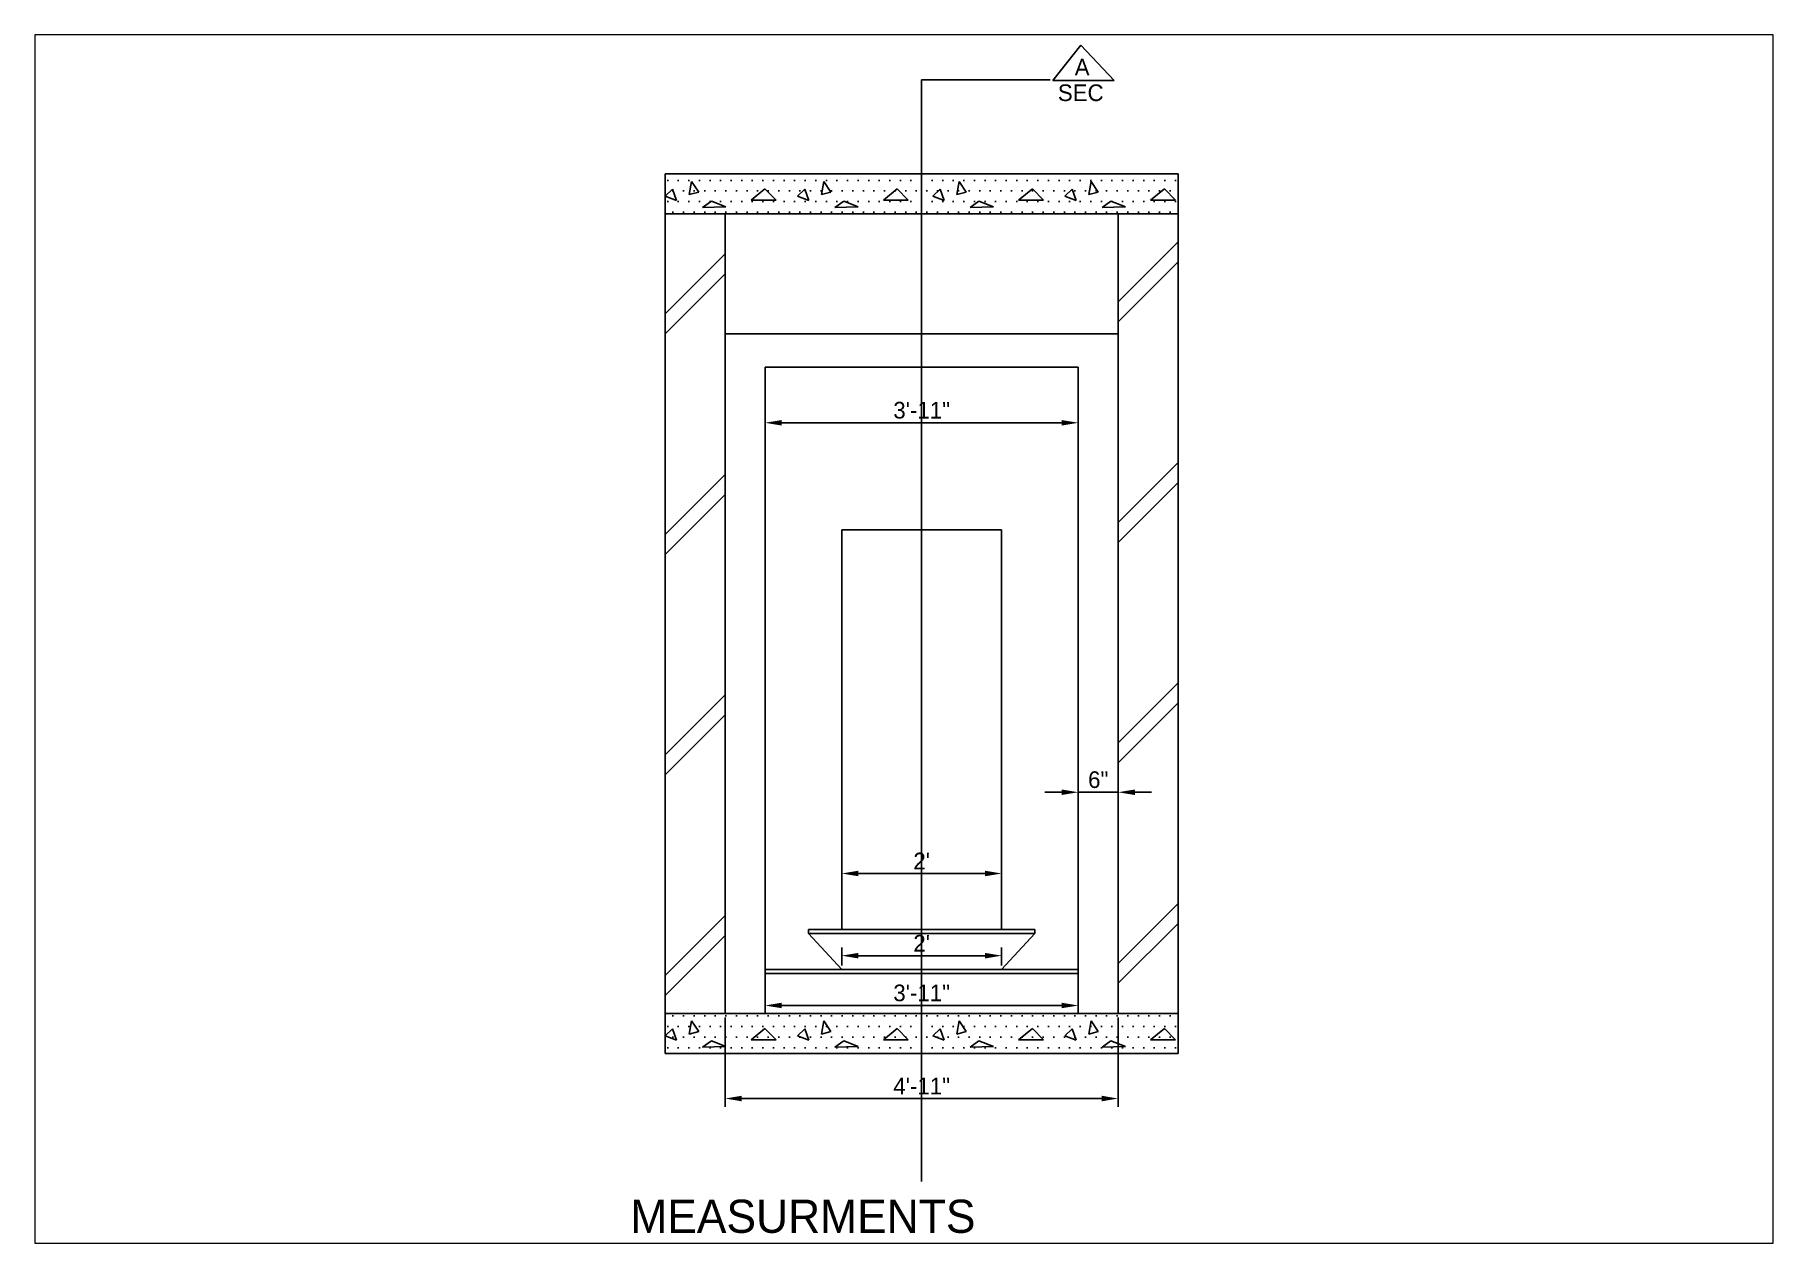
# Paper-space layout 'Layout3' of a CAD drawing. Header units: millimetres. Extents: x 29 to 257, y 20 to 178.
# The model-space entities are those that its viewports show. They can reach past a viewport. Long polylines and large blocks are cut down to what shows.
import ezdxf

# ---------------------------------------------------------------- set-up
doc = ezdxf.new("R2010")
doc.units = ezdxf.units.MM
doc.dimstyles.new('ISO-25', dxfattribs={"dimtxt": 2.5, "dimasz": 2.5, "dimexe": 1.25, "dimexo": 0.625, "dimtad": 1, "dimlunit": 4, "dimtxsty": 'Standard', "dimcen": 2.5, "dimadec": 0, "dimazin": 0, "dimtfac": 1, "dimtmove": 0, "dimatfit": 3, "dimfxl": 1, "dimarcsym": 0})

# ---------------------------------------------------------------- blocks, each defined once
blk = doc.blocks.new('*D29')
at = {"color": 0, "lineweight": -2}
for p, q in [((3039.43, -550.74), (3039.43, -550.12)), ((3086.43, -550.74), (3086.43, -550.12)), ((3083.93, -551.37), (3041.93, -551.37))]:
    blk.add_line(p, q, dxfattribs=at)
at = {"color": 0}
for points in [[(3041.93, -550.95), (3041.93, -551.78), (3039.43, -551.37)], [(3083.93, -550.95), (3083.93, -551.78), (3086.43, -551.37)]]:
    blk.add_solid(points, dxfattribs=at)
at = {"layer": 'Defpoints', "color": 0}
for p in [(3039.43, -551.37), (3039.43, -551.37), (3086.43, -551.37)]:
    blk.add_point(p, dxfattribs=at)
at = {"color": 0, "insert": (3062.93, -549.49), "char_height": 2.5, "attachment_point": 5}
blk.add_mtext('3\'-11"', dxfattribs=at)
blk = doc.blocks.new('*D30')
at = {"color": 0, "lineweight": -2}
for p, q in [((3050.93, -545.34), (3050.93, -542.64)), ((3074.93, -545.34), (3074.93, -542.64)), ((3053.43, -543.89), (3072.43, -543.89))]:
    blk.add_line(p, q, dxfattribs=at)
at = {"color": 0}
for points in [[(3053.43, -543.47), (3053.43, -544.31), (3050.93, -543.89)], [(3072.43, -543.47), (3072.43, -544.31), (3074.93, -543.89)]]:
    blk.add_solid(points, dxfattribs=at)
at = {"layer": 'Defpoints', "color": 0}
for p in [(3074.93, -543.89), (3050.93, -545.96), (3074.93, -545.96)]:
    blk.add_point(p, dxfattribs=at)
at = {"color": 0, "insert": (3062.93, -542.02), "char_height": 2.5, "attachment_point": 5}
blk.add_mtext("2'", dxfattribs=at)
blk = doc.blocks.new('*D31')
at = {"color": 0, "lineweight": -2}
for p, q in [((3050.93, -539.34), (3050.93, -530.31)), ((3053.43, -531.56), (3072.43, -531.56)), ((3074.93, -539.34), (3074.93, -530.31))]:
    blk.add_line(p, q, dxfattribs=at)
at = {"color": 0}
for points in [[(3053.43, -531.14), (3053.43, -531.97), (3050.93, -531.56)], [(3072.43, -531.14), (3072.43, -531.97), (3074.93, -531.56)]]:
    blk.add_solid(points, dxfattribs=at)
at = {"layer": 'Defpoints', "color": 0}
for p in [(3074.93, -531.56), (3050.93, -539.96), (3074.93, -539.96)]:
    blk.add_point(p, dxfattribs=at)
at = {"color": 0, "insert": (3062.93, -529.68), "char_height": 2.5, "attachment_point": 5}
blk.add_mtext("2'", dxfattribs=at)
blk = doc.blocks.new('*D32')
at = {"color": 0, "lineweight": -2}
for p, q in [((3039.43, -456.21), (3039.43, -465.16)), ((3086.43, -456.21), (3086.43, -465.16)), ((3041.93, -463.91), (3083.93, -463.91))]:
    blk.add_line(p, q, dxfattribs=at)
at = {"color": 0}
for points in [[(3041.93, -463.5), (3041.93, -464.33), (3039.43, -463.91)], [(3083.93, -463.5), (3083.93, -464.33), (3086.43, -463.91)]]:
    blk.add_solid(points, dxfattribs=at)
at = {"layer": 'Defpoints', "color": 0}
for p in [(3039.43, -455.59), (3086.43, -455.59), (3086.43, -463.91)]:
    blk.add_point(p, dxfattribs=at)
at = {"color": 0, "insert": (3062.93, -462.04), "char_height": 2.5, "attachment_point": 5}
blk.add_mtext('3\'-11"', dxfattribs=at)
blk = doc.blocks.new('*D33')
at = {"color": 0, "lineweight": -2}
for p, q in [((3086.43, -515.09), (3086.43, -520.61)), ((3092.43, -515.09), (3092.43, -520.61)), ((3083.93, -519.36), (3081.43, -519.36)), ((3092.43, -519.36), (3086.43, -519.36)), ((3094.93, -519.36), (3097.43, -519.36))]:
    blk.add_line(p, q, dxfattribs=at)
at = {"color": 0}
for points in [[(3083.93, -518.95), (3083.93, -519.78), (3086.43, -519.36)], [(3094.93, -518.95), (3094.93, -519.78), (3092.43, -519.36)]]:
    blk.add_solid(points, dxfattribs=at)
at = {"layer": 'Defpoints', "color": 0}
for p in [(3086.43, -514.47), (3092.43, -514.47), (3086.43, -519.36)]:
    blk.add_point(p, dxfattribs=at)
at = {"color": 0, "insert": (3089.43, -517.49), "char_height": 2.5, "attachment_point": 5}
blk.add_mtext('6"', dxfattribs=at)
blk = doc.blocks.new('*D34')
at = {"color": 0, "lineweight": -2}
for p, q in [((3033.43, -553.19), (3033.43, -566.58)), ((3092.43, -553.19), (3092.43, -566.58)), ((3035.93, -565.33), (3089.93, -565.33))]:
    blk.add_line(p, q, dxfattribs=at)
at = {"color": 0}
for points in [[(3035.93, -564.91), (3035.93, -565.75), (3033.43, -565.33)], [(3089.93, -564.91), (3089.93, -565.75), (3092.43, -565.33)]]:
    blk.add_solid(points, dxfattribs=at)
at = {"layer": 'Defpoints', "color": 0}
for p in [(3033.43, -552.56), (3092.43, -552.56), (3092.43, -565.33)]:
    blk.add_point(p, dxfattribs=at)
at = {"color": 0, "insert": (3062.93, -563.45), "char_height": 2.5, "attachment_point": 5}
blk.add_mtext('4\'-11"', dxfattribs=at)

msp = doc.modelspace()

# ---------------------------------------------------------------- hatches: boundary and pattern name
h = msp.add_hatch()
h.set_pattern_fill('DOTS', color=256, style=0)
h.set_pattern_definition([(0, (1685.754, -1711.8137), (0.79375, 1.5875), [0, -1.5875])])
h.paths.add_polyline_path([(3024.427, -426.564), (3024.427, -432.564), (3101.427, -432.564), (3101.427, -426.564)])
h.paths.add_polyline_path([(3101.427, -558.564), (3101.427, -552.564), (3024.427, -552.564), (3024.427, -558.564)])
h = msp.add_hatch()
h.set_pattern_fill('JIS_LC_8A', color=256, scale=3, style=0)
h.set_pattern_definition([(45, (0, -228.93), (-16.5463, 16.5463), []), (45, (3, -228.93), (-16.5463, 16.5463), [])])
h.paths.add_polyline_path([(3101.427, -432.564), (3092.427, -432.564), (3092.427, -552.564), (3101.427, -552.564)])
h.paths.add_polyline_path([(3033.427, -432.564), (3024.427, -432.564), (3024.427, -552.564), (3033.427, -552.564)])

# ---------------------------------------------------------------- linework, layer by layer
for p, q in [((3086.804, -407.244), (3082.601, -412.525)), ((3091.798, -412.525), (3086.804, -407.244)), ((3062.927, -577.785), (3062.927, -412.454)), ((3062.927, -412.454), (3082.203, -412.454)), ((3082.601, -412.525), (3091.798, -412.525)), ((3024.427, -558.564), (3024.427, -426.564)), ((3024.427, -426.564), (3101.427, -426.564)), ((3028.056, -429.672), (3028.401, -427.678)), ((3028.401, -427.678), (3029.461, -429.29)), ((3047.906, -429.672), (3048.251, -427.678)), ((3048.251, -427.678), (3049.311, -429.29)), ((3068.211, -429.672), (3068.556, -427.678)), ((3068.556, -427.678), (3069.616, -429.29)), ((3088.026, -429.672), (3088.371, -427.678)), ((3088.371, -427.678), (3089.431, -429.29)), ((3101.427, -558.564), (3101.427, -426.564)), ((3024.427, -429.906), (3025.554, -428.85)), ((3026.134, -430.57), (3024.427, -429.906)), ((3025.554, -428.85), (3026.134, -430.57)), ((3029.461, -429.29), (3028.056, -429.672)), ((3037.327, -430.498), (3039.385, -428.814)), ((3041.071, -430.523), (3037.327, -430.498)), ((3039.385, -428.814), (3041.071, -430.523)), ((3044.277, -429.906), (3045.404, -428.85)), ((3045.984, -430.57), (3044.277, -429.906)), ((3045.404, -428.85), (3045.984, -430.57)), ((3049.311, -429.29), (3047.906, -429.672)), ((3057.177, -430.498), (3059.235, -428.814)), ((3060.921, -430.523), (3057.177, -430.498)), ((3059.235, -428.814), (3060.921, -430.523)), ((3064.582, -429.906), (3065.708, -428.85)), ((3066.289, -430.57), (3064.582, -429.906)), ((3065.708, -428.85), (3066.289, -430.57)), ((3069.616, -429.29), (3068.211, -429.672)), ((3077.481, -430.498), (3079.54, -428.814)), ((3081.226, -430.523), (3077.481, -430.498)), ((3079.54, -428.814), (3081.226, -430.523)), ((3084.397, -429.906), (3085.524, -428.85)), ((3086.104, -430.57), (3084.397, -429.906)), ((3085.524, -428.85), (3086.104, -430.57)), ((3089.431, -429.29), (3088.026, -429.672)), ((3097.297, -430.498), (3099.355, -428.814)), ((3101.041, -430.523), (3097.297, -430.498)), ((3099.355, -428.814), (3101.041, -430.523)), ((3024.427, -432.564), (3101.427, -432.564)), ((3031.375, -430.659), (3030.057, -431.604)), ((3030.057, -431.604), (3033.53, -431.511)), ((3033.53, -431.511), (3031.375, -430.659)), ((3033.427, -552.564), (3033.427, -432.564)), ((3033.427, -552.564), (3033.427, -432.564)), ((3051.225, -430.659), (3049.906, -431.604)), ((3049.906, -431.604), (3053.38, -431.511)), ((3053.38, -431.511), (3051.225, -430.659)), ((3071.529, -430.659), (3070.211, -431.604)), ((3070.211, -431.604), (3073.685, -431.511)), ((3073.685, -431.511), (3071.529, -430.659)), ((3091.344, -430.659), (3090.026, -431.604)), ((3090.026, -431.604), (3093.5, -431.511)), ((3093.5, -431.511), (3091.344, -430.659)), ((3092.427, -552.564), (3092.427, -432.564)), ((3033.427, -450.586), (3092.427, -450.586)), ((3039.427, -552.564), (3039.427, -455.586)), ((3039.427, -455.586), (3086.427, -455.586)), ((3086.427, -552.564), (3086.427, -455.586)), ((3050.927, -479.964), (3074.927, -479.964)), ((3050.927, -479.964), (3050.927, -539.964)), ((3074.927, -479.964), (3074.927, -539.964)), ((3045.927, -539.964), (3079.927, -539.964)), ((3045.927, -540.564), (3045.927, -539.964)), ((3079.927, -540.564), (3079.927, -539.964)), ((3045.927, -540.564), (3079.927, -540.564)), ((3045.927, -540.564), (3050.927, -545.964)), ((3079.927, -540.564), (3074.927, -545.964)), ((3039.427, -545.964), (3086.427, -545.964)), ((3039.427, -546.564), (3086.427, -546.564)), ((3024.427, -552.564), (3101.427, -552.564)), ((3024.427, -555.906), (3025.554, -554.85)), ((3025.554, -554.85), (3026.134, -556.57)), ((3028.056, -555.672), (3028.401, -553.678)), ((3029.461, -555.29), (3028.056, -555.672)), ((3028.401, -553.678), (3029.461, -555.29)), ((3037.327, -556.498), (3039.385, -554.814)), ((3039.385, -554.814), (3041.071, -556.523)), ((3044.277, -555.906), (3045.404, -554.85)), ((3045.404, -554.85), (3045.984, -556.57)), ((3047.906, -555.672), (3048.251, -553.678)), ((3049.311, -555.29), (3047.906, -555.672)), ((3048.251, -553.678), (3049.311, -555.29)), ((3057.177, -556.498), (3059.235, -554.814)), ((3059.235, -554.814), (3060.921, -556.523)), ((3064.582, -555.906), (3065.708, -554.85)), ((3065.708, -554.85), (3066.289, -556.57)), ((3068.211, -555.672), (3068.556, -553.678)), ((3069.616, -555.29), (3068.211, -555.672)), ((3068.556, -553.678), (3069.616, -555.29)), ((3077.481, -556.498), (3079.54, -554.814)), ((3079.54, -554.814), (3081.226, -556.523)), ((3084.397, -555.906), (3085.524, -554.85)), ((3085.524, -554.85), (3086.104, -556.57)), ((3088.026, -555.672), (3088.371, -553.678)), ((3089.431, -555.29), (3088.026, -555.672)), ((3088.371, -553.678), (3089.431, -555.29)), ((3097.297, -556.498), (3099.355, -554.814)), ((3099.355, -554.814), (3101.041, -556.523)), ((3026.134, -556.57), (3024.427, -555.906)), ((3031.375, -556.659), (3030.057, -557.604)), ((3030.057, -557.604), (3033.53, -557.511)), ((3033.53, -557.511), (3031.375, -556.659)), ((3041.071, -556.523), (3037.327, -556.498)), ((3045.984, -556.57), (3044.277, -555.906)), ((3051.225, -556.659), (3049.906, -557.604)), ((3049.906, -557.604), (3053.38, -557.511)), ((3053.38, -557.511), (3051.225, -556.659)), ((3060.921, -556.523), (3057.177, -556.498)), ((3066.289, -556.57), (3064.582, -555.906)), ((3071.529, -556.659), (3070.211, -557.604)), ((3070.211, -557.604), (3073.685, -557.511)), ((3073.685, -557.511), (3071.529, -556.659)), ((3081.226, -556.523), (3077.481, -556.498)), ((3086.104, -556.57), (3084.397, -555.906)), ((3091.344, -556.659), (3090.026, -557.604)), ((3090.026, -557.604), (3093.5, -557.511)), ((3093.5, -557.511), (3091.344, -556.659)), ((3101.041, -556.523), (3097.297, -556.498)), ((3024.427, -558.564), (3101.427, -558.564))]:
    msp.add_line(p, q)

# ---------------------------------------------------------------- texts
at = {"attachment_point": 1}
for s, insert, char_height, width in [('A', (3085.9, -409.284), 2.5, 2.32256), ('SEC ', (3083.365, -413.129), 2.5, 8.07742), ('MEASURMENTS', (3019.188, -580.508), 4.9819, 54.61766)]:
    msp.add_mtext(s, dxfattribs=dict(at, insert=insert, char_height=char_height, width=width))

# ---------------------------------------------------------------- dimensions: what is measured, and where the dimension line sits
for base, p1, p2, picture, middle in [((3086.427, -463.912), (3039.427, -455.586), (3086.427, -455.586), '*D32', (3062.927, -462.037)), ((3086.427, -519.362), (3092.427, -514.47), (3086.427, -514.47), '*D33', (3089.427, -517.487)), ((3074.927, -531.558), (3050.927, -539.964), (3074.927, -539.964), '*D31', (3062.927, -529.683)), ((3074.927, -543.891), (3050.927, -545.964), (3074.927, -545.964), '*D30', (3062.927, -542.016)), ((3039.427, -551.366), (3086.427, -551.366), (3039.427, -551.366), '*D29', (3062.927, -549.491)), ((3092.427, -565.329), (3033.427, -552.564), (3092.427, -552.564), '*D34', (3062.927, -563.454))]:
    dim = msp.add_linear_dim(base=base, p1=p1, p2=p2, dimstyle='ISO-25')
    dim.commit()
    dim.dimension.update_dxf_attribs({"geometry": picture, "text_midpoint": middle})

psp = doc.layouts.new('Layout3')

# ---------------------------------------------------------------- viewports
at = {"layer": '0'}
psp.add_viewport(center=(142.59, 99.11), size=(228.14, 158.5807), view_center_point=(3060.277, -496.366), view_height=181.36853, dxfattribs=at)

doc.saveas('drawing.dxf')
